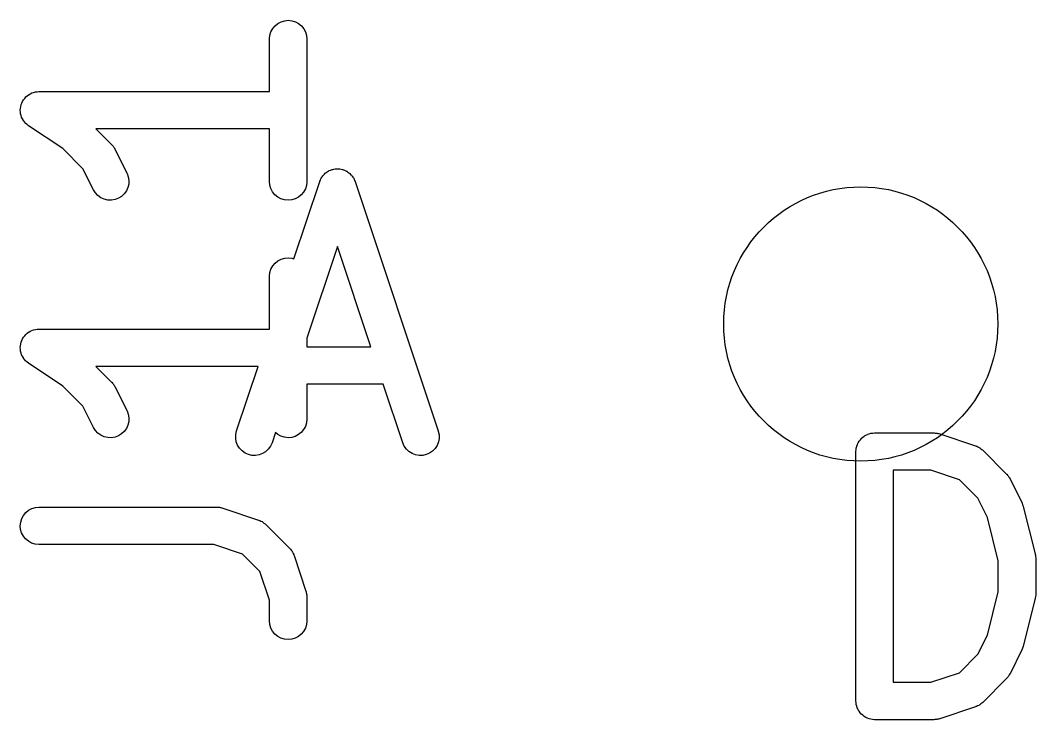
# Model space of a CAD drawing. Extents: x 47 to 146.1, y -90.2 to -39.3.
# Drawn here: x 90.607 to 94.682, y -54.927 to -52.122 of the extents above; entities that cross this region are included whole.
import ezdxf

# ---------------------------------------------------------------- set-up
doc = ezdxf.new("R2010")
doc.units = 0
doc.header["$MEASUREMENT"] = 0
doc.layers.add('BLACK', color=7, linetype='CONTINUOUS')

msp = doc.modelspace()

# ---------------------------------------------------------------- linework, layer by layer
at = {"layer": 'BLACK', "linetype": 'CONTINUOUS'}
for p, q in [((91.6134, -52.1676), (91.6205, -52.1548)), ((91.6205, -52.1548), (91.6299, -52.1436)), ((91.6299, -52.1436), (91.6413, -52.1344)), ((91.6413, -52.1344), (91.6543, -52.1276)), ((91.6543, -52.1276), (91.6683, -52.1235)), ((91.6683, -52.1235), (91.6829, -52.1221)), ((91.6829, -52.1221), (91.6975, -52.1237)), ((91.6975, -52.1237), (91.7114, -52.128)), ((91.7114, -52.128), (91.7243, -52.135)), ((91.7243, -52.135), (91.7356, -52.1443)), ((91.7356, -52.1443), (91.7448, -52.1556)), ((91.7448, -52.1556), (91.7517, -52.1686)), ((91.6074, -52.1961), (91.609, -52.1815)), ((91.6074, -52.1971), (91.6074, -52.1961)), ((91.609, -52.1815), (91.6134, -52.1676)), ((91.7517, -52.1686), (91.756, -52.1826)), ((91.756, -52.1826), (91.7574, -52.1971)), ((91.6074, -52.4079), (91.6074, -52.1971)), ((91.7574, -52.1971), (91.7574, -52.7686)), ((90.6168, -52.4472), (90.6202, -52.4409)), ((90.6202, -52.4409), (90.6203, -52.4408)), ((90.6202, -52.4409), (90.6202, -52.4409)), ((90.6203, -52.4408), (90.6249, -52.4352)), ((90.6249, -52.4352), (90.6295, -52.4296)), ((90.6295, -52.4296), (90.6296, -52.4296)), ((90.6296, -52.4296), (90.6354, -52.4248)), ((90.6296, -52.4296), (90.6296, -52.4296)), ((90.6354, -52.4248), (90.6409, -52.4204)), ((90.6409, -52.4204), (90.641, -52.4203)), ((90.6409, -52.4204), (90.6409, -52.4204)), ((90.641, -52.4203), (90.6476, -52.4168)), ((90.6476, -52.4168), (90.6538, -52.4135)), ((90.6538, -52.4135), (90.6539, -52.4135)), ((90.6539, -52.4135), (90.6607, -52.4114)), ((90.6539, -52.4135), (90.6539, -52.4135)), ((90.6607, -52.4114), (90.6678, -52.4093)), ((90.6678, -52.4093), (90.6679, -52.4093)), ((90.6679, -52.4093), (90.6752, -52.4086)), ((90.6679, -52.4093), (90.6679, -52.4093)), ((90.6752, -52.4086), (90.6824, -52.4079)), ((90.6824, -52.4079), (91.6074, -52.4079)), ((90.6074, -52.4822), (90.6081, -52.4751)), ((90.6081, -52.4751), (90.6089, -52.4678)), ((90.6089, -52.4677), (90.6113, -52.4601)), ((90.6089, -52.4678), (90.6089, -52.4677)), ((90.6089, -52.4677), (90.6089, -52.4677)), ((90.6113, -52.4601), (90.6132, -52.4538)), ((90.6132, -52.4538), (90.6133, -52.4537)), ((90.6133, -52.4537), (90.6168, -52.4472)), ((90.6133, -52.4537), (90.6133, -52.4537)), ((90.6074, -52.4823), (90.6074, -52.4822)), ((90.6081, -52.4899), (90.6074, -52.4823)), ((90.6074, -52.4823), (90.6074, -52.4823)), ((90.6087, -52.4968), (90.6081, -52.4899)), ((90.6087, -52.4969), (90.6087, -52.4968)), ((90.6087, -52.4968), (90.6087, -52.4968)), ((90.6108, -52.5041), (90.6087, -52.4969)), ((90.6128, -52.5108), (90.6108, -52.5041)), ((90.6128, -52.5109), (90.6128, -52.5108)), ((90.6128, -52.511), (90.6128, -52.5109)), ((90.6161, -52.5171), (90.6128, -52.511)), ((90.6196, -52.5238), (90.6161, -52.5171)), ((90.6196, -52.5239), (90.6196, -52.5238)), ((90.6239, -52.5293), (90.6196, -52.5239)), ((90.6196, -52.5239), (90.6196, -52.5239)), ((90.6287, -52.5352), (90.6239, -52.5293)), ((90.6288, -52.5353), (90.6287, -52.5352)), ((90.6345, -52.5401), (90.6288, -52.5353)), ((90.6288, -52.5353), (90.6288, -52.5353)), ((90.6399, -52.5447), (90.6345, -52.5401)), ((90.64, -52.5447), (90.6399, -52.5447)), ((90.6408, -52.5453), (90.64, -52.5447)), ((90.64, -52.5447), (90.64, -52.5447)), ((90.64, -52.5447), (90.64, -52.5447)), ((90.7775, -52.6364), (90.6408, -52.5453)), ((91.6074, -52.5579), (90.9111, -52.5579)), ((90.9111, -52.5579), (90.9735, -52.6203)), ((91.6074, -52.7686), (91.6074, -52.5579)), ((90.8588, -52.7178), (90.7775, -52.6364)), ((90.9735, -52.6203), (90.9742, -52.621)), ((90.9742, -52.621), (90.9769, -52.6243)), ((90.9769, -52.6243), (90.9798, -52.6274)), ((90.9798, -52.6274), (90.9814, -52.63)), ((90.9814, -52.63), (90.9834, -52.6325)), ((90.9834, -52.6325), (90.9853, -52.6362)), ((90.9853, -52.6362), (90.9876, -52.6398)), ((90.9876, -52.6398), (91.0352, -52.735)), ((90.901, -52.8021), (90.8588, -52.7178)), ((91.8434, -52.7269), (91.8453, -52.7261)), ((91.8453, -52.7261), (91.8472, -52.725)), ((91.8472, -52.725), (91.852, -52.7231)), ((91.852, -52.7231), (91.8568, -52.7211)), ((91.8568, -52.7211), (91.8589, -52.7206)), ((91.8589, -52.7206), (91.8609, -52.7199)), ((91.8609, -52.7199), (91.866, -52.719)), ((91.866, -52.719), (91.8711, -52.7179)), ((91.8711, -52.7179), (91.8732, -52.7179)), ((91.8732, -52.7179), (91.8753, -52.7175)), ((91.8753, -52.7175), (91.8805, -52.7177)), ((91.8805, -52.7177), (91.8857, -52.7176)), ((91.8857, -52.7176), (91.8878, -52.718)), ((91.8878, -52.718), (91.89, -52.718)), ((91.89, -52.718), (91.895, -52.7192)), ((91.895, -52.7192), (91.9001, -52.7201)), ((91.9001, -52.7201), (91.9021, -52.7209)), ((91.9021, -52.7209), (91.9042, -52.7214)), ((91.9042, -52.7214), (91.9089, -52.7235)), ((91.9089, -52.7235), (91.9138, -52.7254)), ((91.9138, -52.7254), (91.9156, -52.7266)), ((91.9156, -52.7266), (91.9175, -52.7275)), ((91.0352, -52.735), (91.0356, -52.736)), ((91.0356, -52.736), (91.0407, -52.7497)), ((91.0407, -52.7497), (91.043, -52.7642)), ((91.043, -52.7642), (91.0424, -52.7788)), ((91.8092, -52.7677), (91.8114, -52.763)), ((91.8114, -52.763), (91.8133, -52.7581)), ((91.8133, -52.7581), (91.8144, -52.7563)), ((91.8144, -52.7563), (91.8153, -52.7544)), ((91.8153, -52.7544), (91.8184, -52.7502)), ((91.8184, -52.7502), (91.8212, -52.7458)), ((91.8212, -52.7458), (91.8227, -52.7443)), ((91.8227, -52.7443), (91.8239, -52.7426)), ((91.8239, -52.7426), (91.8278, -52.739)), ((91.8278, -52.739), (91.8314, -52.7353)), ((91.8314, -52.7353), (91.8331, -52.7341)), ((91.8331, -52.7341), (91.8347, -52.7326)), ((91.8347, -52.7326), (91.8391, -52.7299)), ((91.8391, -52.7299), (91.8434, -52.7269)), ((91.9175, -52.7275), (91.9218, -52.7305)), ((91.9218, -52.7305), (91.9261, -52.7333)), ((91.9261, -52.7333), (91.9277, -52.7347)), ((91.9277, -52.7347), (91.9294, -52.736)), ((91.9294, -52.736), (91.933, -52.7398)), ((91.933, -52.7398), (91.9367, -52.7433)), ((91.9367, -52.7433), (91.938, -52.7451)), ((91.938, -52.7451), (91.9394, -52.7467)), ((91.9394, -52.7467), (91.9422, -52.751)), ((91.9422, -52.751), (91.9452, -52.7553)), ((91.9452, -52.7553), (91.9461, -52.7573)), ((91.9461, -52.7573), (91.9472, -52.7591)), ((91.9472, -52.7591), (91.949, -52.7639)), ((91.949, -52.7639), (91.9512, -52.7687)), ((90.9088, -52.8145), (90.901, -52.8021)), ((91.0329, -52.8063), (91.0243, -52.8182)), ((91.039, -52.793), (91.0329, -52.8063)), ((91.0424, -52.7788), (91.039, -52.793)), ((91.6088, -52.7831), (91.6074, -52.7686)), ((91.613, -52.7972), (91.6088, -52.7831)), ((91.6199, -52.8101), (91.613, -52.7972)), ((91.7056, -53.0786), (91.8088, -52.7687)), ((91.7513, -52.7981), (91.7443, -52.8109)), ((91.7557, -52.7842), (91.7513, -52.7981)), ((91.7574, -52.7696), (91.7557, -52.7842)), ((91.7574, -52.7686), (91.7574, -52.7696)), ((91.8088, -52.7687), (91.8092, -52.7677)), ((91.9512, -52.7687), (92.2845, -53.7687)), ((90.9189, -52.8251), (90.9088, -52.8145)), ((90.9308, -52.8336), (90.9189, -52.8251)), ((90.9441, -52.8396), (90.9308, -52.8336)), ((90.9584, -52.8429), (90.9441, -52.8396)), ((90.973, -52.8434), (90.9584, -52.8429)), ((90.9875, -52.841), (90.973, -52.8434)), ((91.0012, -52.8359), (90.9875, -52.841)), ((91.0136, -52.8282), (91.0012, -52.8359)), ((91.0243, -52.8182), (91.0136, -52.8282)), ((91.6292, -52.8214), (91.6199, -52.8101)), ((91.6404, -52.8307), (91.6292, -52.8214)), ((91.6533, -52.8377), (91.6404, -52.8307)), ((91.6673, -52.842), (91.6533, -52.8377)), ((91.6819, -52.8436), (91.6673, -52.842)), ((91.6964, -52.8422), (91.6819, -52.8436)), ((91.7105, -52.8381), (91.6964, -52.8422)), ((91.7234, -52.8313), (91.7105, -52.8381)), ((91.7349, -52.8222), (91.7234, -52.8313)), ((91.7443, -52.8109), (91.7349, -52.8222)), ((91.88, -53.0296), (91.7574, -53.3974)), ((92.014, -53.4317), (91.88, -53.0296)), ((91.6299, -53.0959), (91.6413, -53.0868)), ((91.6413, -53.0868), (91.6543, -53.08)), ((91.6543, -53.08), (91.6683, -53.0759)), ((91.6683, -53.0759), (91.6829, -53.0745)), ((91.6829, -53.0745), (91.6975, -53.0761)), ((91.6975, -53.0761), (91.7056, -53.0786)), ((91.6074, -53.1485), (91.609, -53.1339)), ((91.609, -53.1339), (91.6134, -53.12)), ((91.6134, -53.12), (91.6205, -53.1071)), ((91.6205, -53.1071), (91.6299, -53.0959)), ((91.6074, -53.1495), (91.6074, -53.1485)), ((91.6074, -53.3602), (91.6074, -53.1495)), ((90.6296, -53.3819), (90.6354, -53.3772)), ((90.6354, -53.3772), (90.6409, -53.3728)), ((90.6409, -53.3728), (90.6409, -53.3727)), ((90.6409, -53.3727), (90.641, -53.3727)), ((90.641, -53.3727), (90.6476, -53.3692)), ((90.6476, -53.3692), (90.6538, -53.3659)), ((90.6538, -53.3659), (90.6539, -53.3659)), ((90.6539, -53.3659), (90.6607, -53.3638)), ((90.6539, -53.3659), (90.6539, -53.3659)), ((90.6607, -53.3638), (90.6678, -53.3617)), ((90.6678, -53.3617), (90.6679, -53.3617)), ((90.6679, -53.3616), (90.6752, -53.3609)), ((90.6679, -53.3617), (90.6679, -53.3616)), ((90.6752, -53.3609), (90.6824, -53.3602)), ((90.6824, -53.3602), (91.6074, -53.3602)), ((90.6089, -53.42), (90.6111, -53.413)), ((90.6111, -53.413), (90.6132, -53.4062)), ((90.6132, -53.4062), (90.6133, -53.4061)), ((90.6133, -53.4061), (90.6168, -53.3995)), ((90.6133, -53.4061), (90.6133, -53.4061)), ((90.6168, -53.3995), (90.6202, -53.3933)), ((90.6202, -53.3933), (90.6203, -53.3932)), ((90.6202, -53.3933), (90.6202, -53.3933)), ((90.6203, -53.3932), (90.6249, -53.3876)), ((90.6249, -53.3876), (90.6295, -53.382)), ((90.6295, -53.382), (90.6296, -53.382)), ((90.6296, -53.382), (90.6296, -53.3819)), ((91.7574, -53.3974), (91.7574, -53.4317)), ((90.6074, -53.4346), (90.6081, -53.4275)), ((90.6074, -53.4347), (90.6074, -53.4346)), ((90.6081, -53.4423), (90.6074, -53.4347)), ((90.6074, -53.4347), (90.6074, -53.4347)), ((90.6081, -53.4275), (90.6089, -53.4202)), ((90.6087, -53.4492), (90.6081, -53.4423)), ((90.6087, -53.4493), (90.6087, -53.4492)), ((90.6087, -53.4492), (90.6087, -53.4492)), ((90.6108, -53.4565), (90.6087, -53.4493)), ((90.6089, -53.4201), (90.6089, -53.42)), ((90.6089, -53.4202), (90.6089, -53.4201)), ((90.6128, -53.4632), (90.6108, -53.4565)), ((91.7574, -53.4317), (92.014, -53.4317)), ((90.6128, -53.4633), (90.6128, -53.4632)), ((90.6161, -53.4695), (90.6128, -53.4633)), ((90.6128, -53.4633), (90.6128, -53.4633)), ((90.6196, -53.4762), (90.6161, -53.4695)), ((90.6196, -53.4763), (90.6196, -53.4762)), ((90.6242, -53.4819), (90.6196, -53.4763)), ((90.6196, -53.4763), (90.6196, -53.4763)), ((90.6287, -53.4876), (90.6242, -53.4819)), ((90.6288, -53.4877), (90.6287, -53.4876)), ((90.6345, -53.4925), (90.6288, -53.4877)), ((90.6288, -53.4877), (90.6288, -53.4877)), ((90.6399, -53.4971), (90.6345, -53.4925)), ((90.64, -53.4971), (90.6399, -53.4971)), ((90.6408, -53.4976), (90.64, -53.4971)), ((90.64, -53.4971), (90.64, -53.4971)), ((90.64, -53.4971), (90.64, -53.4971)), ((90.7775, -53.5888), (90.6408, -53.4976)), ((91.5617, -53.5102), (90.9111, -53.5102)), ((90.9111, -53.5102), (90.9735, -53.5727)), ((91.4755, -53.7687), (91.5617, -53.5102)), ((90.9735, -53.5727), (90.9742, -53.5734)), ((90.9742, -53.5734), (90.9769, -53.5767)), ((90.9769, -53.5767), (90.9798, -53.5798)), ((90.9798, -53.5798), (90.9814, -53.5824)), ((92.064, -53.5817), (91.7574, -53.5817)), ((91.7574, -53.5817), (91.7574, -53.721)), ((92.1422, -53.8161), (92.064, -53.5817)), ((90.8588, -53.6701), (90.7775, -53.5888)), ((90.9814, -53.5824), (90.9834, -53.5849)), ((90.9834, -53.5849), (90.9853, -53.5886)), ((90.9853, -53.5886), (90.9876, -53.5922)), ((90.9876, -53.5922), (91.0352, -53.6874)), ((90.901, -53.7545), (90.8588, -53.6701)), ((91.0352, -53.6874), (91.0356, -53.6883)), ((91.0356, -53.6883), (91.0407, -53.7021)), ((91.0407, -53.7021), (91.043, -53.7165)), ((91.0424, -53.7312), (91.039, -53.7454)), ((91.043, -53.7165), (91.0424, -53.7312)), ((91.7557, -53.7365), (91.7513, -53.7505)), ((91.7574, -53.722), (91.7557, -53.7365)), ((91.7574, -53.721), (91.7574, -53.722)), ((90.9088, -53.7669), (90.901, -53.7545)), ((90.9189, -53.7775), (90.9088, -53.7669)), ((90.9308, -53.786), (90.9189, -53.7775)), ((90.9441, -53.792), (90.9308, -53.786)), ((91.0136, -53.7806), (91.0012, -53.7883)), ((91.0243, -53.7706), (91.0136, -53.7806)), ((91.0329, -53.7587), (91.0243, -53.7706)), ((91.039, -53.7454), (91.0329, -53.7587)), ((91.4718, -53.7976), (91.4723, -53.7829)), ((91.4723, -53.7829), (91.4755, -53.7687)), ((91.6313, -53.7756), (91.6178, -53.8161)), ((91.6404, -53.7831), (91.6313, -53.7756)), ((91.6533, -53.7901), (91.6404, -53.7831)), ((91.7234, -53.7837), (91.7105, -53.7905)), ((91.7349, -53.7745), (91.7234, -53.7837)), ((91.7443, -53.7633), (91.7349, -53.7745)), ((91.7513, -53.7505), (91.7443, -53.7633)), ((92.2845, -53.7687), (92.2848, -53.7697)), ((92.2848, -53.7697), (92.2879, -53.784)), ((92.2879, -53.784), (92.2881, -53.7986)), ((93.9946, -53.789), (94.0009, -53.7857)), ((94.0009, -53.7857), (94.0071, -53.7824)), ((94.0071, -53.7824), (94.0074, -53.7823)), ((94.0074, -53.7823), (94.0076, -53.7822)), ((94.0076, -53.7822), (94.0144, -53.7802)), ((94.0144, -53.7802), (94.0211, -53.7782)), ((94.0211, -53.7782), (94.0214, -53.7781)), ((94.0214, -53.7781), (94.0217, -53.7781)), ((94.0217, -53.7781), (94.0287, -53.7774)), ((94.0287, -53.7774), (94.0357, -53.7767)), ((94.0357, -53.7767), (94.2738, -53.7767)), ((94.2738, -53.7767), (94.2749, -53.7768)), ((94.2749, -53.7768), (94.279, -53.7772)), ((94.279, -53.7772), (94.2833, -53.7773)), ((94.2833, -53.7773), (94.2863, -53.778)), ((94.2863, -53.778), (94.2894, -53.7784)), ((94.2894, -53.7784), (94.2934, -53.7797)), ((94.2934, -53.7797), (94.2975, -53.7806)), ((94.2975, -53.7806), (94.4404, -53.8282)), ((90.9584, -53.7953), (90.9441, -53.792)), ((90.973, -53.7958), (90.9584, -53.7953)), ((90.9875, -53.7934), (90.973, -53.7958)), ((91.0012, -53.7883), (90.9875, -53.7934)), ((91.4743, -53.812), (91.4718, -53.7976)), ((91.4795, -53.8257), (91.4743, -53.812)), ((91.4872, -53.8381), (91.4795, -53.8257)), ((91.6175, -53.8171), (91.6113, -53.8304)), ((91.6178, -53.8161), (91.6175, -53.8171)), ((91.6673, -53.7944), (91.6533, -53.7901)), ((91.6819, -53.7959), (91.6673, -53.7944)), ((91.6964, -53.7946), (91.6819, -53.7959)), ((91.7105, -53.7905), (91.6964, -53.7946)), ((92.1481, -53.8295), (92.1422, -53.8161)), ((92.2801, -53.8266), (92.2721, -53.8389)), ((92.2854, -53.813), (92.2801, -53.8266)), ((92.2881, -53.7986), (92.2854, -53.813)), ((93.9645, -53.8295), (93.9666, -53.8227)), ((93.9666, -53.8227), (93.9667, -53.8224)), ((93.9667, -53.8224), (93.9668, -53.8222)), ((93.9668, -53.8222), (93.9702, -53.816)), ((93.9702, -53.816), (93.9735, -53.8098)), ((93.9735, -53.8098), (93.9737, -53.8096)), ((93.9737, -53.8096), (93.9738, -53.8094)), ((93.9738, -53.8094), (93.9784, -53.804)), ((93.9784, -53.804), (93.9829, -53.7985)), ((93.9829, -53.7985), (93.9831, -53.7984)), ((93.9831, -53.7984), (93.9832, -53.7982)), ((93.9832, -53.7982), (93.9887, -53.7938)), ((93.9887, -53.7938), (93.9942, -53.7893)), ((93.9942, -53.7893), (93.9944, -53.7892)), ((93.9944, -53.7892), (93.9946, -53.789)), ((91.4972, -53.8488), (91.4872, -53.8381)), ((91.5091, -53.8573), (91.4972, -53.8488)), ((91.5225, -53.8634), (91.5091, -53.8573)), ((91.5367, -53.8667), (91.5225, -53.8634)), ((91.5513, -53.8672), (91.5367, -53.8667)), ((91.5658, -53.8649), (91.5513, -53.8672)), ((91.5795, -53.8598), (91.5658, -53.8649)), ((91.592, -53.8521), (91.5795, -53.8598)), ((91.6027, -53.8422), (91.592, -53.8521)), ((91.6113, -53.8304), (91.6027, -53.8422)), ((92.1566, -53.8414), (92.1481, -53.8295)), ((92.1672, -53.8515), (92.1566, -53.8414)), ((92.1796, -53.8593), (92.1672, -53.8515)), ((92.1932, -53.8646), (92.1796, -53.8593)), ((92.2076, -53.8672), (92.1932, -53.8646)), ((92.2223, -53.8668), (92.2076, -53.8672)), ((92.2366, -53.8637), (92.2223, -53.8668)), ((92.25, -53.8578), (92.2366, -53.8637)), ((92.262, -53.8495), (92.25, -53.8578)), ((92.2721, -53.8389), (92.262, -53.8495)), ((93.9607, -53.8507), (93.9615, -53.8437)), ((93.9607, -53.8512), (93.9607, -53.8507)), ((93.9607, -53.8517), (93.9607, -53.8512)), ((93.9607, -53.8512), (93.9607, -53.8512)), ((93.9607, -53.8512), (93.9607, -53.8512)), ((93.9607, -54.8517), (93.9607, -53.8517)), ((93.9615, -53.8437), (93.9622, -53.8367)), ((93.9622, -53.8367), (93.9623, -53.8364)), ((93.9623, -53.8364), (93.9624, -53.8362)), ((93.9624, -53.8362), (93.9645, -53.8295)), ((94.4404, -53.8282), (94.4414, -53.8286)), ((94.4414, -53.8286), (94.4434, -53.8295)), ((94.4434, -53.8295), (94.4455, -53.8301)), ((94.4455, -53.8301), (94.45, -53.8325)), ((94.45, -53.8325), (94.4547, -53.8347)), ((94.4547, -53.8347), (94.4564, -53.836)), ((94.4564, -53.836), (94.4584, -53.837)), ((94.4584, -53.837), (94.4624, -53.8403)), ((94.4624, -53.8403), (94.4665, -53.8433)), ((94.4665, -53.8433), (94.468, -53.8449)), ((94.468, -53.8449), (94.4697, -53.8463)), ((94.4697, -53.8463), (94.5649, -53.9416)), ((94.1107, -53.9267), (94.1107, -54.7767)), ((94.2616, -53.9267), (94.1107, -53.9267)), ((94.3762, -53.9649), (94.2616, -53.9267)), ((94.5649, -53.9416), (94.5657, -53.9423)), ((94.5657, -53.9423), (94.5683, -53.9456)), ((94.5683, -53.9456), (94.5712, -53.9487)), ((94.5712, -53.9487), (94.5729, -53.9513)), ((94.4503, -54.039), (94.3762, -53.9649)), ((94.5729, -53.9513), (94.5748, -53.9538)), ((94.5748, -53.9538), (94.5767, -53.9575)), ((94.5767, -53.9575), (94.579, -53.9611)), ((94.579, -53.9611), (94.6266, -54.0563)), ((94.4888, -54.116), (94.4503, -54.039)), ((94.6266, -54.0563), (94.6271, -54.0572)), ((94.6271, -54.0572), (94.6272, -54.0576)), ((94.6272, -54.0576), (94.6274, -54.0579)), ((94.6274, -54.0579), (94.6297, -54.0645)), ((94.6297, -54.0645), (94.6321, -54.071)), ((94.6321, -54.071), (94.6322, -54.0713)), ((90.6132, -54.1205), (90.6202, -54.1076)), ((90.6202, -54.1076), (90.6295, -54.0963)), ((90.6295, -54.0963), (90.6409, -54.0871)), ((90.6409, -54.0871), (90.6538, -54.0802)), ((90.6538, -54.0802), (90.6678, -54.076)), ((90.6678, -54.076), (90.6824, -54.0745)), ((90.6824, -54.0745), (91.3967, -54.0745)), ((91.3967, -54.0745), (91.3977, -54.0745)), ((91.3977, -54.0745), (91.4019, -54.075)), ((91.4019, -54.075), (91.4061, -54.0751)), ((91.4061, -54.0751), (91.4092, -54.0758)), ((91.4092, -54.0758), (91.4123, -54.0762)), ((91.4123, -54.0762), (91.4163, -54.0774)), ((91.4163, -54.0774), (91.4204, -54.0784)), ((91.4204, -54.0784), (91.5632, -54.126)), ((94.6322, -54.0713), (94.6323, -54.0717)), ((94.6323, -54.0717), (94.6799, -54.2621)), ((90.6074, -54.149), (90.6089, -54.1344)), ((90.6087, -54.1636), (90.6074, -54.149)), ((90.6089, -54.1344), (90.6132, -54.1205)), ((91.5632, -54.126), (91.5642, -54.1263)), ((91.5642, -54.1263), (91.5662, -54.1273)), ((91.5662, -54.1273), (91.5683, -54.1279)), ((91.5683, -54.1279), (91.5729, -54.1303)), ((91.5729, -54.1303), (91.5775, -54.1325)), ((91.5775, -54.1325), (91.5793, -54.1338)), ((91.5793, -54.1338), (91.5812, -54.1348)), ((91.5812, -54.1348), (91.5852, -54.1381)), ((91.5852, -54.1381), (91.5894, -54.1411)), ((91.5894, -54.1411), (91.5908, -54.1427)), ((91.5908, -54.1427), (91.5926, -54.1441)), ((91.5926, -54.1441), (91.6878, -54.2393)), ((94.5321, -54.2896), (94.4888, -54.116)), ((90.6128, -54.1776), (90.6087, -54.1636)), ((90.6196, -54.1906), (90.6128, -54.1776)), ((90.6288, -54.202), (90.6196, -54.1906)), ((90.64, -54.2114), (90.6288, -54.202)), ((90.6528, -54.2185), (90.64, -54.2114)), ((90.6668, -54.2229), (90.6528, -54.2185)), ((90.6813, -54.2245), (90.6668, -54.2229)), ((90.6824, -54.2245), (90.6813, -54.2245)), ((91.3845, -54.2245), (90.6824, -54.2245)), ((91.499, -54.2627), (91.3845, -54.2245)), ((91.5692, -54.3329), (91.499, -54.2627)), ((91.6878, -54.2393), (91.6885, -54.2401)), ((91.6885, -54.2401), (91.6899, -54.2418)), ((91.6899, -54.2418), (91.6915, -54.2433)), ((91.6915, -54.2433), (91.6945, -54.2475)), ((91.6945, -54.2475), (91.6977, -54.2515)), ((91.6977, -54.2515), (91.6987, -54.2535)), ((91.6987, -54.2535), (91.7, -54.2553)), ((91.7, -54.2553), (91.702, -54.26)), ((91.702, -54.26), (91.7044, -54.2645)), ((91.7044, -54.2645), (91.705, -54.2667)), ((91.705, -54.2667), (91.7059, -54.2687)), ((91.7059, -54.2687), (91.7535, -54.4115)), ((94.6799, -54.2621), (94.6801, -54.2631)), ((94.6801, -54.2631), (94.6803, -54.2645)), ((94.6803, -54.2645), (94.6807, -54.2657)), ((94.6807, -54.2657), (94.6813, -54.2717)), ((94.6813, -54.2717), (94.6821, -54.2777)), ((94.5321, -54.4139), (94.5321, -54.2896)), ((94.6821, -54.2777), (94.682, -54.279)), ((94.682, -54.279), (94.6821, -54.2803)), ((94.6821, -54.2803), (94.6821, -54.4232)), ((91.6074, -54.4474), (91.5692, -54.3329)), ((91.7535, -54.4115), (91.7539, -54.4125)), ((91.7539, -54.4125), (91.7547, -54.4166)), ((91.7547, -54.4166), (91.756, -54.4207)), ((91.756, -54.4207), (91.7563, -54.4238)), ((91.7563, -54.4238), (91.7569, -54.4268)), ((91.7569, -54.4268), (91.757, -54.431)), ((91.757, -54.431), (91.7574, -54.4352)), ((91.7574, -54.4352), (91.7574, -54.5305)), ((94.4888, -54.5875), (94.5321, -54.4139)), ((94.6812, -54.4328), (94.6805, -54.4388)), ((94.6821, -54.4269), (94.6812, -54.4328)), ((94.6821, -54.4242), (94.682, -54.4255)), ((94.682, -54.4255), (94.6821, -54.4269)), ((94.6821, -54.4232), (94.6821, -54.4242)), ((91.6074, -54.5305), (91.6074, -54.4474)), ((94.6799, -54.4414), (94.6323, -54.6318)), ((94.6801, -54.44), (94.6799, -54.4414)), ((94.6805, -54.4388), (94.6801, -54.44)), ((91.6088, -54.545), (91.6074, -54.5305)), ((91.613, -54.5591), (91.6088, -54.545)), ((91.6199, -54.572), (91.613, -54.5591)), ((91.7513, -54.56), (91.7443, -54.5728)), ((91.7557, -54.5461), (91.7513, -54.56)), ((91.7574, -54.5315), (91.7557, -54.5461)), ((91.7574, -54.5305), (91.7574, -54.5315)), ((91.6292, -54.5833), (91.6199, -54.572)), ((91.6404, -54.5927), (91.6292, -54.5833)), ((91.6533, -54.5996), (91.6404, -54.5927)), ((91.6673, -54.6039), (91.6533, -54.5996)), ((91.7105, -54.6), (91.6964, -54.6041)), ((91.7234, -54.5932), (91.7105, -54.6)), ((91.7349, -54.5841), (91.7234, -54.5932)), ((91.7443, -54.5728), (91.7349, -54.5841)), ((94.4503, -54.6645), (94.4888, -54.5875)), ((91.6819, -54.6055), (91.6673, -54.6039)), ((91.6964, -54.6041), (91.6819, -54.6055)), ((94.6293, -54.6401), (94.6269, -54.6466)), ((94.6318, -54.6335), (94.6293, -54.6401)), ((94.6319, -54.6332), (94.6318, -54.6335)), ((94.632, -54.6329), (94.6319, -54.6332)), ((94.6323, -54.6318), (94.632, -54.6329)), ((94.3762, -54.7386), (94.4503, -54.6645)), ((94.6266, -54.6472), (94.579, -54.7424)), ((94.6267, -54.6469), (94.6266, -54.6472)), ((94.6269, -54.6466), (94.6267, -54.6469)), ((94.2616, -54.7767), (94.3762, -54.7386)), ((94.5649, -54.7619), (94.4697, -54.8572)), ((94.5676, -54.7587), (94.5649, -54.7619)), ((94.5705, -54.7556), (94.5676, -54.7587)), ((94.5722, -54.753), (94.5705, -54.7556)), ((94.5742, -54.7506), (94.5722, -54.753)), ((94.5762, -54.7469), (94.5742, -54.7506)), ((94.5785, -54.7434), (94.5762, -54.7469)), ((94.579, -54.7424), (94.5785, -54.7434)), ((94.1107, -54.7767), (94.2616, -54.7767)), ((93.9614, -54.8588), (93.9607, -54.8517)), ((93.962, -54.8658), (93.9614, -54.8588)), ((93.9621, -54.8661), (93.962, -54.8658)), ((93.9621, -54.8663), (93.9621, -54.8661)), ((93.9642, -54.8731), (93.9621, -54.8663)), ((93.9662, -54.8798), (93.9642, -54.8731)), ((93.9663, -54.8801), (93.9662, -54.8798)), ((93.9664, -54.8803), (93.9663, -54.8801)), ((93.9697, -54.8866), (93.9664, -54.8803)), ((94.4404, -54.8753), (94.2975, -54.9229)), ((94.4424, -54.8744), (94.4404, -54.8753)), ((94.4445, -54.8738), (94.4424, -54.8744)), ((94.4491, -54.8714), (94.4445, -54.8738)), ((94.4538, -54.8693), (94.4491, -54.8714)), ((94.4556, -54.868), (94.4538, -54.8693)), ((94.4575, -54.867), (94.4556, -54.868)), ((94.4615, -54.8638), (94.4575, -54.867)), ((94.4657, -54.8609), (94.4615, -54.8638)), ((94.4672, -54.8593), (94.4657, -54.8609)), ((94.469, -54.8579), (94.4672, -54.8593)), ((94.4697, -54.8572), (94.469, -54.8579)), ((93.973, -54.8928), (93.9697, -54.8866)), ((93.9731, -54.893), (93.973, -54.8928)), ((93.9732, -54.8932), (93.9731, -54.893)), ((93.9777, -54.8988), (93.9732, -54.8932)), ((93.9821, -54.9042), (93.9777, -54.8988)), ((93.9823, -54.9044), (93.9821, -54.9042)), ((93.9825, -54.9046), (93.9823, -54.9044)), ((93.9879, -54.9091), (93.9825, -54.9046)), ((93.9933, -54.9136), (93.9879, -54.9091)), ((93.9936, -54.9138), (93.9933, -54.9136)), ((93.9938, -54.9139), (93.9936, -54.9138)), ((94, -54.9173), (93.9938, -54.9139)), ((94.0062, -54.9207), (94, -54.9173)), ((94.0064, -54.9208), (94.0062, -54.9207)), ((94.0066, -54.9209), (94.0064, -54.9208)), ((94.0134, -54.923), (94.0066, -54.9209)), ((94.0201, -54.9251), (94.0134, -54.923)), ((94.0204, -54.9251), (94.0201, -54.9251)), ((94.0206, -54.9252), (94.0204, -54.9251)), ((94.0276, -54.9259), (94.0206, -54.9252)), ((94.0347, -54.9267), (94.0276, -54.9259)), ((94.0352, -54.9267), (94.0347, -54.9267)), ((94.0357, -54.9267), (94.0352, -54.9267)), ((94.0352, -54.9267), (94.0352, -54.9267)), ((94.0352, -54.9267), (94.0352, -54.9267)), ((94.2738, -54.9267), (94.0357, -54.9267)), ((94.278, -54.9263), (94.2738, -54.9267)), ((94.2822, -54.9263), (94.278, -54.9263)), ((94.2853, -54.9256), (94.2822, -54.9263)), ((94.2884, -54.9253), (94.2853, -54.9256)), ((94.2924, -54.9241), (94.2884, -54.9253)), ((94.2965, -54.9232), (94.2924, -54.9241)), ((94.2975, -54.9229), (94.2965, -54.9232))]:
    msp.add_line(p, q, dxfattribs=at)
at = {"layer": 'BLACK'}
msp.add_circle((93.98, -53.34), 0.55, dxfattribs=at)
msp.add_circle((93.98, -53.34), 0.55, dxfattribs=at)

doc.saveas('drawing.dxf')
